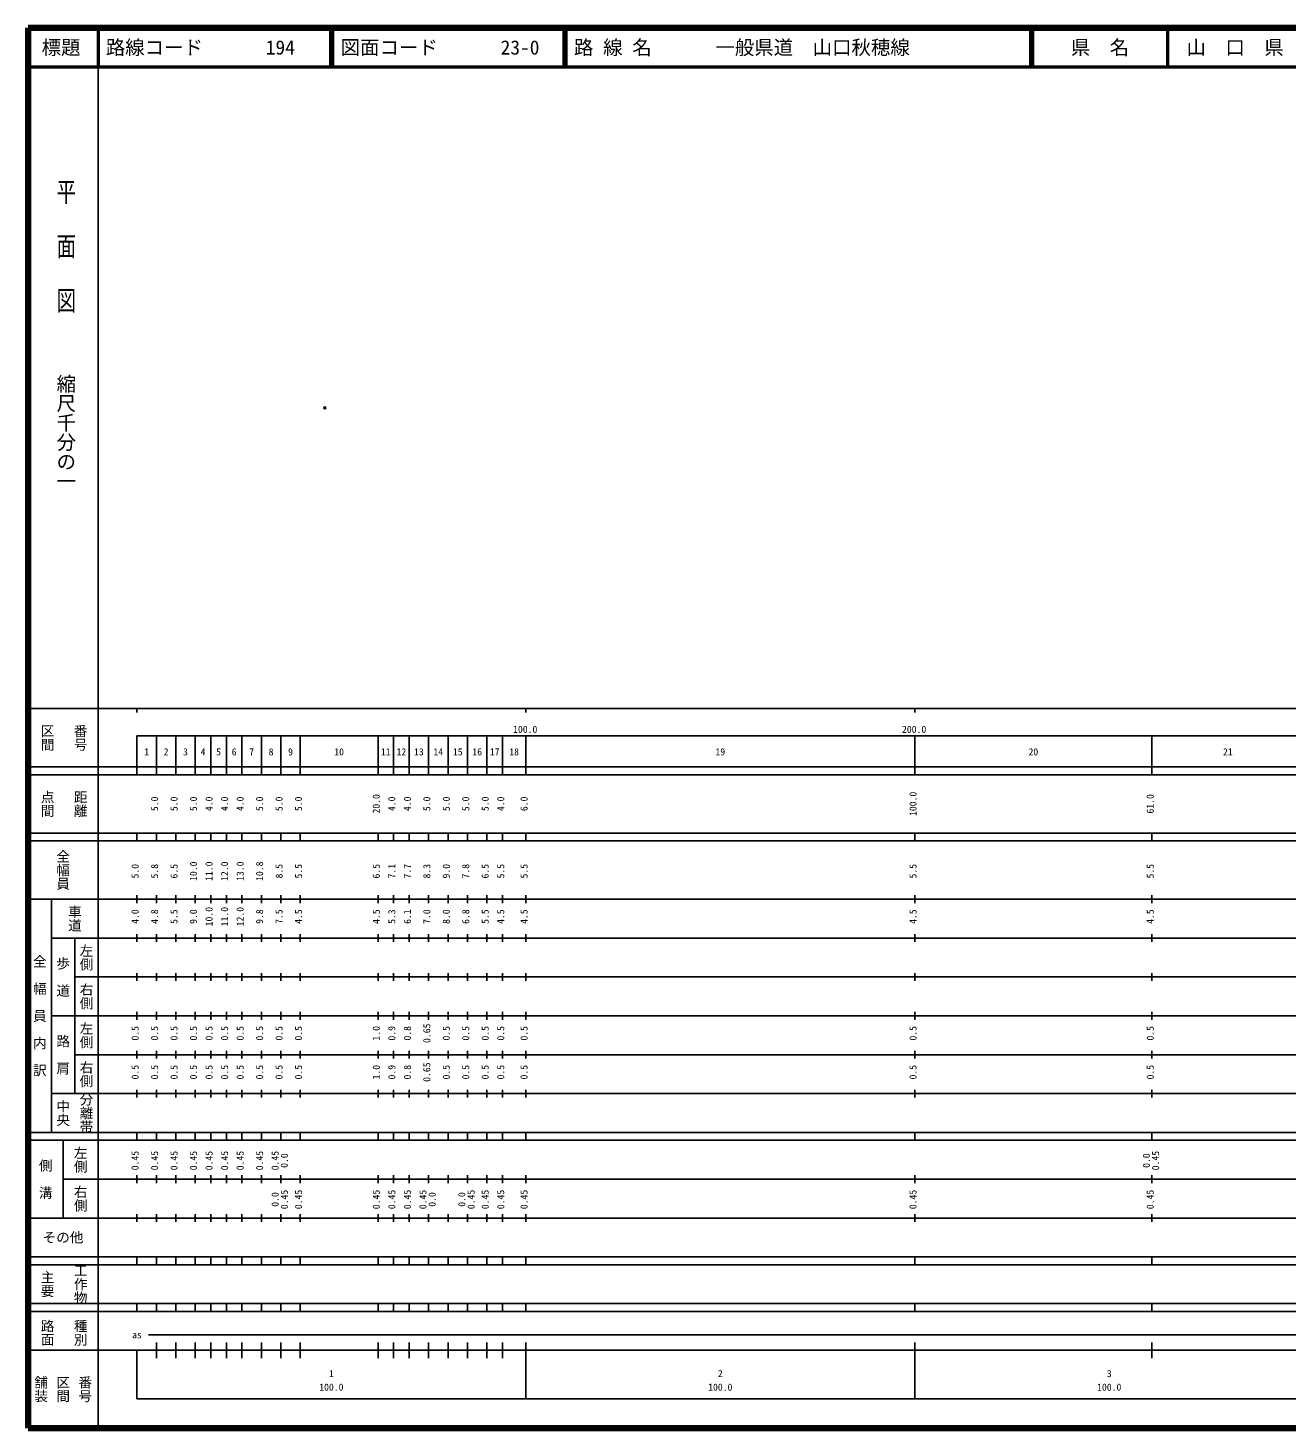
# Model space of a CAD drawing. Units: millimetres on the paper. Extents: x 40 to 680, y 20 to 380.
# Drawn here: x 40 to 363.7, y 20 to 380 of the extents above; entities that cross this region are included whole.
import ezdxf
from ezdxf.enums import TextEntityAlignment as Align

# ---------------------------------------------------------------- set-up
doc = ezdxf.new("R2010")
doc.units = ezdxf.units.MM
doc.header["$PDMODE"] = 32
doc.header["$PDSIZE"] = 0.5
doc.layers.add('M-OTRS', color=6, linetype='Continuous')
doc.layers.add('M-TTL-TXT', color=7, linetype='Continuous')
for name, color, linetype, lineweight in [('M-TTL', 2, 'Continuous', 140), ('M-TTL-BAND', 7, 'Continuous', 25), ('M-TTL-LINE', 7, 'Continuous', 50)]:
    doc.layers.add(name, color=color, linetype=linetype, lineweight=lineweight)
doc.styles.add('@ＭＳ ゴシック', font='')
doc.styles.add('ＭＳ ゴシック', font='')
doc.styles.get('@ＭＳ ゴシック').set_extended_font_data('@MS Gothic')
doc.styles.get('ＭＳ ゴシック').set_extended_font_data('MS Gothic')

msp = doc.modelspace()

# ---------------------------------------------------------------- linework, layer by layer
at = {"layer": 'M-OTRS'}
msp.add_point((116.347, 282.333), dxfattribs=at)
at = {"layer": 'M-TTL'}
for p, q in [((40, 380), (40, 20)), ((680, 380), (40, 380)), ((40, 20), (680, 20))]:
    msp.add_line(p, q, dxfattribs=at)
at = {"layer": 'M-TTL-BAND'}
for p, q in [((58, 370), (58, 20)), ((40, 205), (579, 205)), ((68, 205), (68, 204)), ((168, 205), (168, 204)), ((268, 205), (268, 204)), ((68, 198), (579, 198)), ((68, 198), (68, 188)), ((73, 188), (73, 198)), ((78, 188), (78, 198)), ((83, 188), (83, 198)), ((87, 188), (87, 198)), ((91, 188), (91, 198)), ((95, 188), (95, 198)), ((100, 188), (100, 198)), ((105, 188), (105, 198)), ((110, 188), (110, 198)), ((130, 188), (130, 198)), ((134, 188), (134, 198)), ((138, 188), (138, 198)), ((143, 188), (143, 198)), ((148, 188), (148, 198)), ((153, 188), (153, 198)), ((158, 188), (158, 198)), ((162, 188), (162, 198)), ((168, 188), (168, 198)), ((268, 188), (268, 198)), ((329, 188), (329, 198)), ((40, 190), (579, 190)), ((40, 188), (579, 188)), ((40, 173), (579, 173)), ((68, 171), (68, 173)), ((73, 171), (73, 173)), ((78, 171), (78, 173)), ((83, 171), (83, 173)), ((87, 171), (87, 173)), ((91, 171), (91, 173)), ((95, 171), (95, 173)), ((100, 171), (100, 173)), ((105, 171), (105, 173)), ((110, 171), (110, 173)), ((130, 171), (130, 173)), ((134, 171), (134, 173)), ((138, 171), (138, 173)), ((143, 171), (143, 173)), ((148, 171), (148, 173)), ((153, 171), (153, 173)), ((158, 171), (158, 173)), ((162, 171), (162, 173)), ((168, 171), (168, 173)), ((268, 171), (268, 173)), ((329, 171), (329, 173)), ((40, 171), (579, 171)), ((40, 156), (579, 156)), ((46, 96), (46, 156)), ((68, 155), (68, 157)), ((73, 155), (73, 157)), ((78, 155), (78, 157)), ((83, 155), (83, 157)), ((87, 155), (87, 157)), ((91, 155), (91, 157)), ((95, 155), (95, 157)), ((100, 155), (100, 157)), ((105, 155), (105, 157)), ((110, 155), (110, 157)), ((130, 155), (130, 157)), ((134, 155), (134, 157)), ((138, 155), (138, 157)), ((143, 155), (143, 157)), ((148, 155), (148, 157)), ((153, 155), (153, 157)), ((158, 155), (158, 157)), ((162, 155), (162, 157)), ((168, 155), (168, 157)), ((268, 155), (268, 157)), ((329, 155), (329, 157)), ((46, 146), (579, 146)), ((52, 146), (52, 106)), ((68, 145), (68, 147)), ((73, 145), (73, 147)), ((78, 145), (78, 147)), ((83, 145), (83, 147)), ((87, 145), (87, 147)), ((91, 145), (91, 147)), ((95, 145), (95, 147)), ((100, 145), (100, 147)), ((105, 145), (105, 147)), ((110, 145), (110, 147)), ((130, 145), (130, 147)), ((134, 145), (134, 147)), ((138, 145), (138, 147)), ((143, 145), (143, 147)), ((148, 145), (148, 147)), ((153, 145), (153, 147)), ((158, 145), (158, 147)), ((162, 145), (162, 147)), ((168, 145), (168, 147)), ((268, 145), (268, 147)), ((329, 145), (329, 147)), ((68, 135), (68, 137)), ((73, 135), (73, 137)), ((78, 135), (78, 137)), ((83, 135), (83, 137)), ((87, 135), (87, 137)), ((91, 135), (91, 137)), ((95, 135), (95, 137)), ((100, 135), (100, 137)), ((105, 135), (105, 137)), ((110, 135), (110, 137)), ((130, 135), (130, 137)), ((134, 135), (134, 137)), ((138, 135), (138, 137)), ((143, 135), (143, 137)), ((148, 135), (148, 137)), ((153, 135), (153, 137)), ((158, 135), (158, 137)), ((162, 135), (162, 137)), ((168, 135), (168, 137)), ((268, 135), (268, 137)), ((329, 135), (329, 137)), ((52, 136), (579, 136)), ((46, 126), (579, 126)), ((68, 125), (68, 127)), ((73, 125), (73, 127)), ((78, 125), (78, 127)), ((83, 125), (83, 127)), ((87, 125), (87, 127)), ((91, 125), (91, 127)), ((95, 125), (95, 127)), ((100, 125), (100, 127)), ((105, 125), (105, 127)), ((110, 125), (110, 127)), ((130, 125), (130, 127)), ((134, 125), (134, 127)), ((138, 125), (138, 127)), ((143, 125), (143, 127)), ((148, 125), (148, 127)), ((153, 125), (153, 127)), ((158, 125), (158, 127)), ((162, 125), (162, 127)), ((168, 125), (168, 127)), ((268, 125), (268, 127)), ((329, 125), (329, 127)), ((52, 116), (579, 116)), ((68, 115), (68, 117)), ((73, 115), (73, 117)), ((78, 115), (78, 117)), ((83, 115), (83, 117)), ((87, 115), (87, 117)), ((91, 115), (91, 117)), ((95, 115), (95, 117)), ((100, 115), (100, 117)), ((105, 115), (105, 117)), ((110, 115), (110, 117)), ((130, 115), (130, 117)), ((134, 115), (134, 117)), ((138, 115), (138, 117)), ((143, 115), (143, 117)), ((148, 115), (148, 117)), ((153, 115), (153, 117)), ((158, 115), (158, 117)), ((162, 115), (162, 117)), ((168, 115), (168, 117)), ((268, 115), (268, 117)), ((329, 115), (329, 117)), ((46, 106), (579, 106)), ((68, 105), (68, 107)), ((73, 105), (73, 107)), ((78, 105), (78, 107)), ((83, 105), (83, 107)), ((87, 105), (87, 107)), ((91, 105), (91, 107)), ((95, 105), (95, 107)), ((100, 105), (100, 107)), ((105, 105), (105, 107)), ((110, 105), (110, 107)), ((130, 105), (130, 107)), ((134, 105), (134, 107)), ((138, 105), (138, 107)), ((143, 105), (143, 107)), ((148, 105), (148, 107)), ((153, 105), (153, 107)), ((158, 105), (158, 107)), ((162, 105), (162, 107)), ((168, 105), (168, 107)), ((268, 105), (268, 107)), ((329, 105), (329, 107)), ((40, 96), (579, 96)), ((40, 94), (579, 94)), ((49, 94), (49, 74)), ((68, 94), (68, 96)), ((73, 94), (73, 96)), ((78, 94), (78, 96)), ((83, 94), (83, 96)), ((87, 94), (87, 96)), ((91, 94), (91, 96)), ((95, 94), (95, 96)), ((100, 94), (100, 96)), ((105, 94), (105, 96)), ((110, 94), (110, 96)), ((130, 94), (130, 96)), ((134, 94), (134, 96)), ((138, 94), (138, 96)), ((143, 94), (143, 96)), ((148, 94), (148, 96)), ((153, 94), (153, 96)), ((158, 94), (158, 96)), ((162, 94), (162, 96)), ((168, 94), (168, 96)), ((268, 94), (268, 96)), ((329, 94), (329, 96)), ((49, 84), (579, 84)), ((68, 83), (68, 85)), ((73, 83), (73, 85)), ((78, 83), (78, 85)), ((83, 83), (83, 85)), ((87, 83), (87, 85)), ((91, 83), (91, 85)), ((95, 83), (95, 85)), ((100, 83), (100, 85)), ((105, 83), (105, 85)), ((110, 83), (110, 85)), ((130, 83), (130, 85)), ((134, 83), (134, 85)), ((138, 83), (138, 85)), ((143, 83), (143, 85)), ((148, 83), (148, 85)), ((153, 83), (153, 85)), ((158, 83), (158, 85)), ((162, 83), (162, 85)), ((168, 83), (168, 85)), ((268, 83), (268, 85)), ((329, 83), (329, 85)), ((40, 74), (579, 74)), ((68, 73), (68, 75)), ((73, 73), (73, 75)), ((78, 73), (78, 75)), ((83, 73), (83, 75)), ((87, 73), (87, 75)), ((91, 73), (91, 75)), ((95, 73), (95, 75)), ((100, 73), (100, 75)), ((105, 73), (105, 75)), ((110, 73), (110, 75)), ((130, 73), (130, 75)), ((134, 73), (134, 75)), ((138, 73), (138, 75)), ((143, 73), (143, 75)), ((148, 73), (148, 75)), ((153, 73), (153, 75)), ((158, 73), (158, 75)), ((162, 73), (162, 75)), ((168, 73), (168, 75)), ((268, 73), (268, 75)), ((329, 73), (329, 75)), ((40, 64), (579, 64)), ((40, 62), (579, 62)), ((68, 62), (68, 64)), ((73, 62), (73, 64)), ((78, 62), (78, 64)), ((83, 62), (83, 64)), ((87, 62), (87, 64)), ((91, 62), (91, 64)), ((95, 62), (95, 64)), ((100, 62), (100, 64)), ((105, 62), (105, 64)), ((110, 62), (110, 64)), ((130, 62), (130, 64)), ((134, 62), (134, 64)), ((138, 62), (138, 64)), ((143, 62), (143, 64)), ((148, 62), (148, 64)), ((153, 62), (153, 64)), ((158, 62), (158, 64)), ((162, 62), (162, 64)), ((168, 62), (168, 64)), ((268, 62), (268, 64)), ((329, 62), (329, 64)), ((40, 52), (579, 52)), ((68, 50), (68, 52)), ((73, 50), (73, 52)), ((78, 50), (78, 52)), ((83, 50), (83, 52)), ((87, 50), (87, 52)), ((91, 50), (91, 52)), ((95, 50), (95, 52)), ((100, 50), (100, 52)), ((105, 50), (105, 52)), ((110, 50), (110, 52)), ((130, 50), (130, 52)), ((134, 50), (134, 52)), ((138, 50), (138, 52)), ((143, 50), (143, 52)), ((148, 50), (148, 52)), ((153, 50), (153, 52)), ((158, 50), (158, 52)), ((162, 50), (162, 52)), ((168, 50), (168, 52)), ((268, 50), (268, 52)), ((329, 50), (329, 52)), ((40, 50), (579, 50)), ((71, 44), (569, 44)), ((40, 40), (579, 40)), ((68, 40), (68, 27.5)), ((73, 38), (73, 42)), ((78, 38), (78, 42)), ((83, 38), (83, 42)), ((87, 38), (87, 42)), ((91, 38), (91, 42)), ((95, 38), (95, 42)), ((100, 38), (100, 42)), ((105, 38), (105, 42)), ((110, 38), (110, 42)), ((130, 38), (130, 42)), ((134, 38), (134, 42)), ((138, 38), (138, 42)), ((143, 38), (143, 42)), ((148, 38), (148, 42)), ((153, 38), (153, 42)), ((158, 38), (158, 42)), ((162, 38), (162, 42)), ((168, 27.5), (168, 42)), ((268, 27.5), (268, 42)), ((329, 38), (329, 42)), ((68, 27.5), (579, 27.5))]:
    msp.add_line(p, q, dxfattribs=at)
at = {"layer": 'M-TTL-LINE'}
for p, q in [((58, 380), (58, 370)), ((117.75, 380), (117.75, 370)), ((118.25, 380), (118.25, 370)), ((177.75, 380), (177.75, 370)), ((178.25, 380), (178.25, 370)), ((297.75, 380), (297.75, 370)), ((298.25, 380), (298.25, 370)), ((333, 380), (333, 370)), ((40, 370), (680, 370))]:
    msp.add_line(p, q, dxfattribs=at)

# ---------------------------------------------------------------- texts
at = {"layer": 'M-TTL-BAND', "style": '@ＭＳ ゴシック', "width": 1.4}
msp.add_text('平  面  図', height=3.666, rotation=270, dxfattribs=at).set_placement((49.777, 306.475), align=Align.MIDDLE_RIGHT)
at = {"layer": 'M-TTL-BAND', "style": '@ＭＳ ゴシック'}
msp.add_text('縮尺千分の一', height=3.666, rotation=270, dxfattribs=at).set_placement((49.777, 261.03), align=Align.MIDDLE_RIGHT)
for s, p in [('区間', (45, 197.5)), ('番号', (53.5, 197.5)), ('点間', (45, 180.5)), ('距離', (53.5, 180.5)), ('全幅員', (49, 163.5)), ('車道', (52, 151)), ('左側', (55, 141)), ('全\u3000幅\u3000員\u3000内\u3000訳', (43, 126)), ('歩\u3000道', (49, 136)), ('右側', (55, 131)), ('左側', (55, 121)), ('路\u3000肩', (49, 116)), ('右側', (55, 111)), ('分離帯', (55, 101)), ('中央', (49, 101)), ('左側', (53.5, 89)), ('側\u3000溝', (44.5, 84)), ('右側', (53.5, 79)), ('工作物', (53.5, 57)), ('主要', (45, 57)), ('路面', (45, 44.5)), ('種別', (53.5, 44.5)), ('舗装', (43.333, 30)), ('区間', (49, 30)), ('番号', (54.667, 30))]:
    msp.add_text(s, height=2.566, rotation=270, dxfattribs=at).set_placement(p, align=Align.MIDDLE_CENTER)
at = {"layer": 'M-TTL-BAND', "style": 'ＭＳ ゴシック'}
for s, p in [('100.0', (167.844, 198.195)), ('200.0', (267.844, 198.195)), ('1', (70.5, 192.405)), ('2', (75.5, 192.405)), ('3', (80.5, 192.405)), ('4', (85, 192.405)), ('5', (89, 192.405)), ('6', (93, 192.405)), ('7', (97.5, 192.405)), ('8', (102.5, 192.405)), ('9', (107.5, 192.405)), ('10', (120, 192.405)), ('11', (132, 192.405)), ('12', (136, 192.405)), ('13', (140.5, 192.405)), ('14', (145.5, 192.405)), ('15', (150.5, 192.405)), ('16', (155.5, 192.405)), ('17', (160, 192.405)), ('18', (165, 192.405)), ('19', (218, 192.405)), ('20', (298.5, 192.405)), ('21', (348.5, 192.405)), ('as', (68, 42.5)), ('1', (118, 32.523)), ('2', (218, 32.523)), ('3', (318, 32.523)), ('100.0', (118, 29.033)), ('100.0', (218, 29.033)), ('100.0', (318, 29.033))]:
    msp.add_text(s, height=1.833, dxfattribs=at).set_placement(p, align=Align.BOTTOM_CENTER)
for s, p in [('5.0', (74, 180.5)), ('5.0', (79, 180.5)), ('5.0', (84, 180.5)), ('4.0', (88, 180.5)), ('4.0', (92, 180.5)), ('4.0', (96, 180.5)), ('5.0', (101, 180.5)), ('5.0', (106, 180.5)), ('5.0', (111, 180.5)), ('20.0', (131, 180.5)), ('4.0', (135, 180.5)), ('4.0', (139, 180.5)), ('5.0', (144, 180.5)), ('5.0', (149, 180.5)), ('5.0', (154, 180.5)), ('5.0', (159, 180.5)), ('4.0', (163, 180.5)), ('6.0', (169, 180.5)), ('100.0', (269, 180.5)), ('61.0', (330, 180.5)), ('5.0', (69, 163.174)), ('5.8', (74, 163.174)), ('6.5', (79, 163.174)), ('10.0', (84, 163.174)), ('11.0', (88, 163.174)), ('12.0', (92, 163.174)), ('13.0', (96, 163.174)), ('10.8', (101, 163.174)), ('8.5', (106, 163.174)), ('5.5', (111, 163.174)), ('6.5', (131, 163.174)), ('7.1', (135, 163.174)), ('7.7', (139, 163.174)), ('8.3', (144, 163.174)), ('9.0', (149, 163.174)), ('7.8', (154, 163.174)), ('6.5', (159, 163.174)), ('5.5', (163, 163.174)), ('5.5', (169, 163.174)), ('5.5', (269, 163.174)), ('5.5', (330, 163.174)), ('4.0', (69, 151.5)), ('4.8', (74, 151.5)), ('5.5', (79, 151.5)), ('9.0', (84, 151.5)), ('10.0', (88, 151.5)), ('11.0', (92, 151.5)), ('12.0', (96, 151.5)), ('9.8', (101, 151.5)), ('7.5', (106, 151.5)), ('4.5', (111, 151.5)), ('4.5', (131, 151.5)), ('5.3', (135, 151.5)), ('6.1', (139, 151.5)), ('7.0', (144, 151.5)), ('8.0', (149, 151.5)), ('6.8', (154, 151.5)), ('5.5', (159, 151.5)), ('4.5', (163, 151.5)), ('4.5', (169, 151.5)), ('4.5', (269, 151.5)), ('4.5', (330, 151.5)), ('0.5', (69, 121.5)), ('0.5', (74, 121.5)), ('0.5', (79, 121.5)), ('0.5', (84, 121.5)), ('0.5', (88, 121.5)), ('0.5', (92, 121.5)), ('0.5', (96, 121.5)), ('0.5', (101, 121.5)), ('0.5', (106, 121.5)), ('0.5', (111, 121.5)), ('1.0', (131, 121.5)), ('0.9', (135, 121.5)), ('0.8', (139, 121.5)), ('0.65', (144, 121.5)), ('0.5', (149, 121.5)), ('0.5', (154, 121.5)), ('0.5', (159, 121.5)), ('0.5', (163, 121.5)), ('0.5', (169, 121.5)), ('0.5', (269, 121.5)), ('0.5', (330, 121.5)), ('0.5', (69, 111.5)), ('0.5', (74, 111.5)), ('0.5', (79, 111.5)), ('0.5', (84, 111.5)), ('0.5', (88, 111.5)), ('0.5', (92, 111.5)), ('0.5', (96, 111.5)), ('0.5', (101, 111.5)), ('0.5', (106, 111.5)), ('0.5', (111, 111.5)), ('1.0', (131, 111.5)), ('0.9', (135, 111.5)), ('0.8', (139, 111.5)), ('0.65', (144, 111.5)), ('0.5', (149, 111.5)), ('0.5', (154, 111.5)), ('0.5', (159, 111.5)), ('0.5', (163, 111.5)), ('0.5', (169, 111.5)), ('0.5', (269, 111.5)), ('0.5', (330, 111.5)), ('0.45', (69, 88.764)), ('0.45', (74, 88.764)), ('0.45', (79, 88.764)), ('0.45', (84, 88.764)), ('0.45', (88, 88.764)), ('0.45', (92, 88.764)), ('0.45', (96, 88.764)), ('0.45', (101, 88.764)), ('0.45', (105, 88.764)), ('0.0', (107.37, 88.764)), ('0.0', (329, 88.764)), ('0.45', (331.37, 88.764)), ('0.0', (105, 78.764)), ('0.45', (107.37, 78.764)), ('0.45', (111, 78.764)), ('0.45', (131, 78.764)), ('0.45', (135, 78.764)), ('0.45', (139, 78.764)), ('0.45', (143, 78.764)), ('0.0', (145.37, 78.764)), ('0.0', (153, 78.764)), ('0.45', (155.37, 78.764)), ('0.45', (159, 78.764)), ('0.45', (163, 78.764)), ('0.45', (169, 78.764)), ('0.45', (269, 78.764)), ('0.45', (330, 78.764))]:
    msp.add_text(s, height=1.833, rotation=90, dxfattribs=at).set_placement(p, align=Align.BOTTOM_CENTER)
msp.add_text('その他', height=2.566, dxfattribs=at).set_placement((49, 69), align=Align.MIDDLE_CENTER)
at = {"layer": 'M-TTL-TXT', "style": 'ＭＳ ゴシック'}
for s, p in [('標題', (48.5, 375)), ('県\u3000名', (315.625, 375)), ('山\u3000口\u3000県', (350.375, 375))]:
    msp.add_text(s, height=3.666, dxfattribs=at).set_placement(p, align=Align.MIDDLE_CENTER)
for s, p in [('路線コード', (60, 375)), ('194', (101.142, 375)), ('図面コード', (120.38, 375)), ('23-0', (161.521, 375)), ('路 線 名', (180.38, 375)), ('一般県道\u3000山口秋穂線', (216.734, 375))]:
    msp.add_text(s, height=3.666, dxfattribs=at).set_placement(p, align=Align.MIDDLE_LEFT)

doc.saveas('drawing.dxf')
